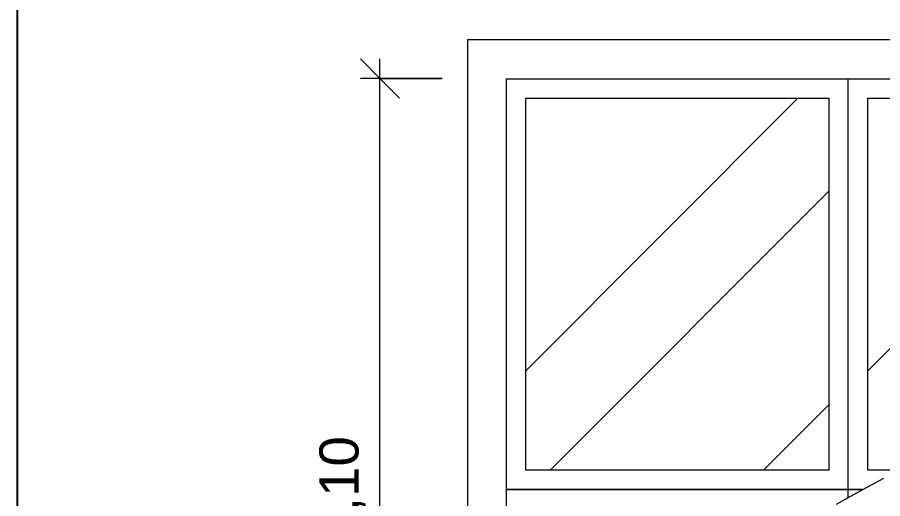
# Model space of a CAD drawing. Header units: millimetres. Extents: x -50912 to 58751, y -45352 to 5553.
# Drawn here: x 35966 to 38179, y 1227 to 2456 of the extents above; entities that cross this region are included whole.
import ezdxf

# ---------------------------------------------------------------- set-up
doc = ezdxf.new("R2010")
doc.units = ezdxf.units.MM
for name, color, linetype, lineweight in [('A-ANNO-DIMS', 211, 'Continuous', 9), ('A-ANNO-DIMS-50', 211, 'Continuous', 9), ('A-DOOR', 31, 'Continuous', 9), ('A-GENM', 13, 'Continuous', 9), ('A-WALL', 113, 'Continuous', 25), ('G-IMPT', 8, 'Continuous', 9)]:
    doc.layers.add(name, color=color, linetype=linetype, lineweight=lineweight)
doc.styles.add('@Arial Unicode MS', font='ARIALUNI.TTF', dxfattribs={"height": 99.99999999999999})
doc.dimstyles.new('CRT_-__Metros_-_Linha_de_chamada_3_5_mm_1', dxfattribs={"dimscale": 304.8, "dimtxt": 100.5844853193191, "dimasz": 0.3280839895013123, "dimexe": 0.1640419947506562, "dimexo": 0.0625, "dimgap": 0.08202099737532809, "dimtad": 1, "dimlfac": 0.001, "dimrnd": 0.01, "dimzin": 0, "dimdsep": 46, "dimtxsty": '@Arial Unicode MS', "dimblk1": 'OBLIQUE', "dimblk2": 'OBLIQUE', "dimsah": 1, "dimcen": 0.09, "dimdle": 0.1640419947506562, "dimazin": 0, "dimtfac": 1, "dimtdec": 4, "dimtix": 1, "dimtmove": 0, "dimatfit": 3, "dimfxl": 0.9842519685039369, "dimfxlon": 1, "dimtvp": 1, "dimtolj": 1, "dimtzin": 0, "dimarcsym": 2})

# ---------------------------------------------------------------- blocks, each defined once
blk = doc.blocks.new('Porta correr 4 folhas oficina - 350 x 210-4288001-D')
at = {"layer": 'A-DOOR'}
h = blk.add_hatch(dxfattribs=at)
h.set_pattern_fill('FP_15', color=256, style=0, pattern_type=2)
h.set_pattern_definition([(45, (-41382.151, 1250), (969.8676610754685, 2586.313762867916), [17145, -2286, 5715, -1143]), (45, (-39861.961, 1821.5), (-1883.159708588202, 266.713606795754), [3429, -377.19, 6858, -857.25]), (45, (-40810.651, 2221.55), (3661.250420559895, 4744.269308760835), [9144, -1600.2, 4572, -1143])])
h.paths.add_polyline_path([(-40994.65077199631, 1299.999999999984), (-40994.65077199631, 2249.999999999985), (-41769.65077199631, 2249.999999999985), (-41769.65077199631, 1299.999999999984), (-41053.06296833217, 1299.999999999984)])
h = blk.add_hatch(dxfattribs=at)
h.set_pattern_fill('FP_14', color=256, style=0, pattern_type=2)
h.set_pattern_definition([(45, (-40507.151, 1250), (969.8676610754685, 2586.313762867916), [17145, -2286, 5715, -1143]), (45, (-38986.961, 1821.5), (-1883.159708588202, 266.713606795754), [3429, -377.19, 6858, -857.25]), (45, (-39935.651, 2221.55), (3661.250420559895, 4744.269308760835), [9144, -1600.2, 4572, -1143])])
h.paths.add_polyline_path([(-40894.65077199631, 1299.999999999984), (-40813.24262148124, 1299.999999999984), (-40696.74906967679, 1359.77235827509), (-40615.78086941321, 1399.305581759137), (-40572.15751255419, 1420.041547451002), (-40516.06311221886, 1445.463537959919), (-40413.32174384, 1489.380728364973), (-40331.30951515561, 1523.166259280256), (-40218.86321661469, 1566.747015918273), (-40205.63105543479, 1571.069956673112), (-40200.52410958982, 1571.823930359554), (-40197.81266277447, 1571.446920686631), (-40193.24290660074, 1573.917000649051), (-40143.06098774246, 1589.70596693177), (-40119.6507719963, 1595.331955960818), (-40119.6507719963, 2249.999999999985), (-40894.65077199631, 2249.999999999985), (-40894.65077199631, 1306.992213888444)])
h.paths.add_polyline_path([(-40670.1836802654, 1299.999999999984), (-40668.97010850124, 1300.418274606656), (-40593.48296402392, 1340.155895379952), (-40516.79818291334, 1378.87884951825), (-40430.07248719213, 1421.614546590868), (-40319.49211037756, 1474.079024557653), (-40285.64016054395, 1489.306274849513), (-40339.04734384541, 1465.332647048386), (-40426.77345992803, 1423.803611660283), (-40491.69648088696, 1392.118492814753), (-40613.16185245879, 1330.633145008994), (-40652.021009834, 1310.05106125521), (-40670.92870494802, 1299.999999999984)])
h.paths.add_polyline_path([(-40478.26761818926, 1299.999999999984), (-40477.40232408077, 1299.999999999984), (-40468.94306789301, 1328.157674476114), (-40471.87814472923, 1325.955044401384), (-40471.25603539248, 1325.225216467671), (-40472.67291190718, 1318.855873299087), (-40477.78627309547, 1301.622280356433)])
h.paths.add_polyline_path([(-40464.45476834521, 1333.845303768546), (-40463.66895470187, 1334.606037967127), (-40464.14391892676, 1334.291193568476)])
h.paths.add_polyline_path([(-40339.30355491913, 1452.358452144262), (-40261.80467483062, 1486.325040618753), (-40323.18872911265, 1459.68467013882), (-40334.21364985918, 1454.672455068563)])
h.paths.add_polyline_path([(-40216.97825833516, 1505.664754957025), (-40215.95399568793, 1505.742449273613), (-40216.97106156286, 1505.667750493803)])
for p, q in [((-38220.65077199631, 2398.999999999984), (-41918.65077199631, 2398.999999999984)), ((-41918.65077199631, 2398.999999999984), (-41918.65077199631, 854.8311251967699)), ((-41818.65077199631, 949.2345488294203), (-41818.65077199631, 2298.999999999984)), ((-41818.65077199631, 2298.999999999984), (-38320.65077199631, 2298.999999999984)), ((-40944.65077199631, 1249.99999999998), (-40944.65077199631, 2298.999999999984)), ((-41769.6507719963, 1299.999999999983), (-41769.6507719963, 2249.999999999983)), ((-41769.6507719963, 2249.999999999983), (-40994.6507719963, 2249.999999999983)), ((-40994.6507719963, 2249.999999999983), (-40994.6507719963, 1299.999999999983)), ((-40894.65077199631, 1299.999999999983), (-40894.65077199631, 2249.999999999983)), ((-40894.65077199631, 2249.999999999983), (-40119.6507719963, 2249.999999999983)), ((-40994.6507719963, 1299.999999999983), (-41769.6507719963, 1299.999999999983)), ((-40813.16037961034, 1299.999999999983), (-40894.65077199631, 1299.999999999983)), ((-40944.65077199631, 1250.000000000008), (-41818.65077199631, 1250.000000000008)), ((-41818.65077199631, 1249.99999999998), (-40944.65077199631, 1249.99999999998)), ((-40908.22216479002, 1250.000000000008), (-40944.65077199631, 1250.000000000008)), ((-40944.65077199631, 1249.99999999998), (-40908.22216479007, 1249.99999999998)), ((-40944.65077199631, 1229.792016707891), (-40944.65077199631, 1250.000000000008))]:
    blk.add_line(p, q, dxfattribs=at)
blk = doc.blocks.new('CRT_Fiat Punto - Punto_dwg-985961-D')
at = {"layer": 'G-IMPT'}
for p, q in [((-40855.10215342516, 1278.297905976355), (-40899.34949165636, 1254.903398756553)), ((-40899.34949165636, 1254.903398756553), (-40939.23124325232, 1232.863126536625)), ((-40939.23124325232, 1232.863126536625), (-40975.53099359869, 1212.29297637496))]:
    blk.add_line(p, q, dxfattribs=at)
blk = doc.blocks.new('CRT_Fiat Punto - Fiat punto 2-985965-D')
blk.add_blockref('CRT_Fiat Punto - Punto_dwg-985961-D', (0, 0))
blk = doc.blocks.new('DIMBLOCK86-D')
at = {"layer": 'A-ANNO-DIMS-50', "lineweight": 18}
for p, q in [((36893.04976666821, 2299.999999999983), (36843.04976666821, 2349.999999999983)), ((36893.04976666821, 2299.999999999983), (36943.04976666821, 2249.999999999983)), ((36893.04976666821, 200), (36843.04976666821, 250.0000000000001)), ((36893.04976666821, 200), (36943.04976666821, 150))]:
    blk.add_line(p, q, dxfattribs=at)
at = {"layer": 'A-ANNO-DIMS-50'}
for p, q in [((36893.04976666821, 150), (36893.04976666821, 2349.999999999983)), ((37051.94617599095, 2299.999999999983), (36843.04976666821, 2299.999999999983)), ((36893.04976666821, 2299.999999999983), (37051.94617599095, 2299.999999999983)), ((36593.04976666821, 200), (36943.04976666821, 200)), ((36893.04976666821, 200), (36593.04976666821, 200))]:
    blk.add_line(p, q, dxfattribs=at)
at = {"layer": 'A-ANNO-DIMS-50', "color": 0, "insert": (36738.24695620322, 1114.718848996824), "char_height": 99.99999999999999, "width": 324.6747624076029, "attachment_point": 1, "rotation": 90, "line_spacing_factor": 1.117605392436879, "style": '@Arial Unicode MS'}
blk.add_mtext('2,10', dxfattribs=at)
blk = doc.blocks.new('_Oblique')
at = {"color": 0, "linetype": 'ByBlock', "lineweight": -2}
blk.add_line((-0.5, -0.5), (0.5, 0.5), dxfattribs=at)

msp = doc.modelspace()

# ---------------------------------------------------------------- linework, layer by layer
at = {"layer": 'A-WALL'}
msp.add_line((35965.69124529122, 4586.037241419824), (35965.6912452912, 200), dxfattribs=at)

# ---------------------------------------------------------------- block references
at = {"layer": 'A-DOOR'}
msp.add_blockref('Porta correr 4 folhas oficina - 350 x 210-4288001-D', (79035.34201728753, 0), dxfattribs=at)
at = {"layer": 'A-GENM', "color": 7}
msp.add_blockref('CRT_Fiat Punto - Fiat punto 2-985965-D', (79035.34201728753, 0), dxfattribs=at)

# ---------------------------------------------------------------- dimensions: what is measured, and where the dimension line sits
at = {"layer": 'A-ANNO-DIMS'}
dim = msp.add_linear_dim(base=(36893.04976666823, 2299.999999999984), p1=(36593.04976666821, 200), p2=(37051.94617599095, 2299.999999999983), angle=89.99999999999991, dimstyle='CRT_-__Metros_-_Linha_de_chamada_3_5_mm_1', override={"dimpost": '<>', "dimfxl": 2149.554817744651}, dxfattribs=at)
dim.commit()
dim.dimension.update_dxf_attribs({"geometry": 'DIMBLOCK86-D', "text_midpoint": (36816.95836118665, 1249.999999999981)})

doc.saveas('drawing.dxf')
